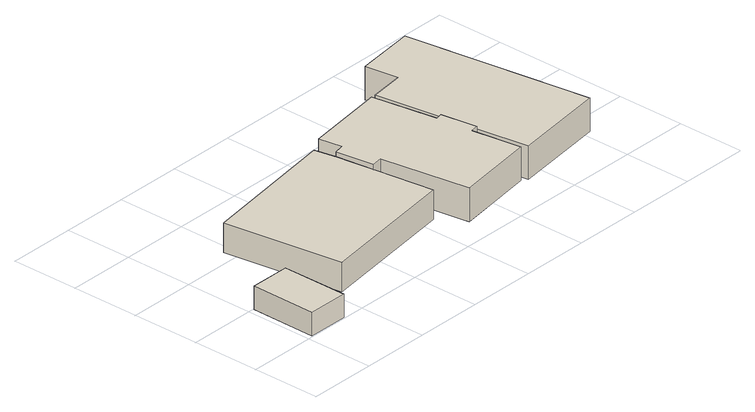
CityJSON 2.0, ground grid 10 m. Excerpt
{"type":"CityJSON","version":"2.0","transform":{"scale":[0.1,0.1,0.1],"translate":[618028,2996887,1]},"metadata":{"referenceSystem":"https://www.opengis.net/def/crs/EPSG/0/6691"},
"CityObjects":{
"building1":{"type":"Building","attributes":{"延べ面積換算係数":"1","大字・町コード":"3","町・丁目コード":"0","13+区市町村コード+大字・町コード+町・丁目コード":"13421003000","class":"3001","usage":"452","measuredHeight":3.53,"storeysAboveGround":1,"storeysBelowGround":0,"LandSlideRiskAttribute.description":"1","LandSlideRiskAttribute.areaType":"2","BuildingDetailAttribute.buildingRoofEdgeArea":61.91,"BuildingDetailAttribute.fireproofStructureType":"1001","BuildingDetailAttribute.urbanPlanType":"21","BuildingDetailAttribute.landUseType":"214","BuildingDetailAttribute.detailedUsage":"1142","BuildingDetailAttribute.surveyYear":2022,"BuildingIDAttribute.prefecture":"13","BuildingIDAttribute.city":"13421"},"address":[{"country":"日本","locality":"東京都小笠原村父島"}],"geometry":[{"type":"Solid","lod":"1","boundaries":[[[[0,1,2,3]],[[2,4,5,3]],[[1,6,4,2]],[[0,7,6,1]],[[3,5,7,0]],[[4,6,7,5]]]]}]},
"building2":{"type":"Building","attributes":{"延べ面積換算係数":"1","大字・町コード":"3","町・丁目コード":"0","13+区市町村コード+大字・町コード+町・丁目コード":"13421003000","class":"3001","usage":"452","measuredHeight":4.93,"storeysAboveGround":1,"storeysBelowGround":0,"LandSlideRiskAttribute.description":"1","LandSlideRiskAttribute.areaType":"2","TsunamiRiskAttribute.description":"2","TsunamiRiskAttribute.rankOrg":"2","TsunamiRiskAttribute.depth":0.369,"BuildingDetailAttribute.buildingRoofEdgeArea":374.74,"BuildingDetailAttribute.fireproofStructureType":"1002","BuildingDetailAttribute.urbanPlanType":"21","BuildingDetailAttribute.landUseType":"214","BuildingDetailAttribute.detailedUsage":"1142","BuildingDetailAttribute.surveyYear":2022,"BuildingIDAttribute.prefecture":"13","BuildingIDAttribute.city":"13421"},"address":[{"country":"日本","locality":"東京都小笠原村父島"}],"geometry":[{"type":"Solid","lod":"1","boundaries":[[[[8,9,10,11,12,13]],[[12,14,15,13]],[[11,16,14,12]],[[10,17,16,11]],[[9,18,17,10]],[[8,19,18,9]],[[13,15,19,8]],[[14,16,17,18,19,15]]]]}]},
"building3":{"type":"Building","attributes":{"延べ面積換算係数":"1","大字・町コード":"3","町・丁目コード":"0","13+区市町村コード+大字・町コード+町・丁目コード":"13421003000","class":"3001","usage":"452","measuredHeight":6.01,"storeysAboveGround":1,"storeysBelowGround":0,"LandSlideRiskAttribute.description":"1","LandSlideRiskAttribute.areaType":"1","TsunamiRiskAttribute.description":"2","TsunamiRiskAttribute.rankOrg":"2","TsunamiRiskAttribute.depth":0.38,"BuildingDetailAttribute.buildingRoofEdgeArea":282.83,"BuildingDetailAttribute.fireproofStructureType":"1002","BuildingDetailAttribute.urbanPlanType":"21","BuildingDetailAttribute.landUseType":"214","BuildingDetailAttribute.detailedUsage":"1142","BuildingDetailAttribute.surveyYear":2022,"BuildingIDAttribute.prefecture":"13","BuildingIDAttribute.city":"13421"},"address":[{"country":"日本","locality":"東京都小笠原村父島"}],"geometry":[{"type":"Solid","lod":"1","boundaries":[[[[20,21,22,23,24,25,26,27,28,29,30,31]],[[30,32,33,31]],[[29,34,32,30]],[[28,35,34,29]],[[27,36,35,28]],[[26,37,36,27]],[[25,38,37,26]],[[24,39,38,25]],[[23,40,39,24]],[[22,41,40,23]],[[21,42,41,22]],[[20,43,42,21]],[[31,33,43,20]],[[32,34,35,36,37,38,39,40,41,42,43,33]]]]}]},
"building4":{"type":"Building","attributes":{"name":"父島し尿処理場","延べ面積換算係数":"1","大字・町コード":"3","町・丁目コード":"0","13+区市町村コード+大字・町コード+町・丁目コード":"13421003000","class":"3001","usage":"452","measuredHeight":6.04,"storeysAboveGround":1,"storeysBelowGround":0,"LandSlideRiskAttribute.description":"1","LandSlideRiskAttribute.areaType":"1","TsunamiRiskAttribute.description":"1","TsunamiRiskAttribute.rankOrg":"2","TsunamiRiskAttribute.depth":0.827,"BuildingDetailAttribute.buildingRoofEdgeArea":364.23,"BuildingDetailAttribute.fireproofStructureType":"1001","BuildingDetailAttribute.urbanPlanType":"21","BuildingDetailAttribute.landUseType":"214","BuildingDetailAttribute.detailedUsage":"1142","BuildingDetailAttribute.surveyYear":2022,"BuildingIDAttribute.prefecture":"13","BuildingIDAttribute.city":"13421"},"address":[{"country":"日本","locality":"東京都小笠原村父島"}],"geometry":[{"type":"Solid","lod":"1","boundaries":[[[[44,45,46,47,48,49,50,51]],[[50,52,53,51]],[[49,54,52,50]],[[48,55,54,49]],[[47,56,55,48]],[[46,57,56,47]],[[45,58,57,46]],[[44,59,58,45]],[[51,53,59,44]],[[52,54,55,56,57,58,59,53]]]]}]}
},
"vertices":[
[66,0,11],[6,0,11],[7,97,11],[66,97,11],[7,97,45],[66,97,45],[6,0,45],[66,0,45],
[318,73,12],[110,42,12],[84,216,12],[292,249,12],[298,218,12],[306,162,12],[298,218,55],[306,162,55],[292,249,55],[84,216,55],[110,42,55],[318,73,55],
[449,125,13],[460,53,13],[342,35,13],[322,165,13],[306,162,13],[298,218,13],[313,221,13],[307,255,13],[428,273,13],[443,178,13],[453,180,13],[461,127,13],[453,180,62],[461,127,62],[443,178,62],[428,273,62],[307,255,62],[313,221,62],[298,218,62],[306,162,62],[322,165,62],[342,35,62],[460,53,62],[449,125,62],
[453,180,9],[439,277,9],[490,284,9],[483,333,9],[572,345,9],[611,72,9],[473,52,9],[461,127,9],[473,52,58],[461,127,58],[611,72,58],[572,345,58],[483,333,58],[490,284,58],[439,277,58],[453,180,58]
]}
